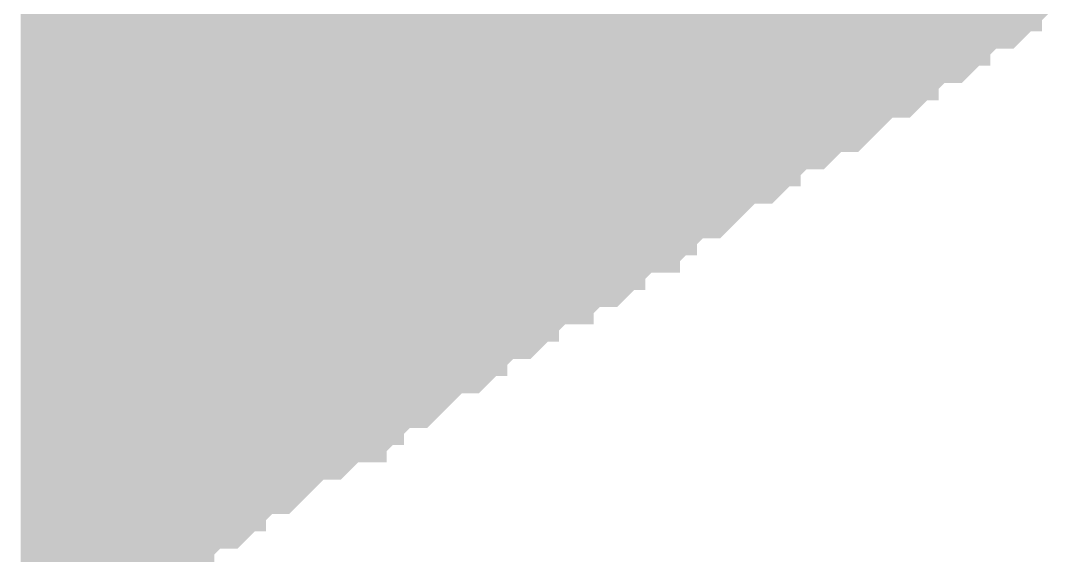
# Model space of a CAD drawing. Extents: x -0.1 to 65.1, y -1.2 to 30.1.
# Drawn here: x 30.806 to 31.494, y 5.414 to 5.768 of the extents above; entities that cross this region are included whole.
import ezdxf

# ---------------------------------------------------------------- set-up
doc = ezdxf.new("R2010")
doc.units = 0
doc.header["$MEASUREMENT"] = 0
doc.layers.get('0').update_dxf_attribs({"linetype": 'CONTINUOUS'})
doc.layers.add('2D_LINE_126', color=7, linetype='CONTINUOUS')

# ---------------------------------------------------------------- blocks, each defined once
blk = doc.blocks.new('SMOOTH_0$0254')
at = {"const_width": 0.0127}
blk.add_lwpolyline([(-0.00635, 0, 1), (0.00635, 0, 1)], format="xyb", close=True, dxfattribs=at)
blk = doc.blocks.new('DRAWING_63')
at = {"layer": '2D_LINE_126', "const_width": 0.0254}
for points in [[(0.46863, -2.10312), (0.46863, -2.09169), (0.46863, -2.08026), (0.46863, -2.06883), (0.46863, -2.0574), (0.46863, -2.04597), (0.46863, -2.03454), (0.46863, -2.02311), (0.46863, -2.01168), (0.46863, -2.00025), (0.46863, -1.98882), (0.46863, -1.97739), (0.46863, -1.96596), (0.46863, -1.95453), (0.46863, -1.9431), (0.46863, -1.93167), (0.46863, -1.92024), (0.46863, -1.90881), (0.46863, -1.89738), (0.46863, -1.88595), (0.46863, -1.87452), (0.46863, -1.86309), (0.46863, -1.85166), (0.46863, -1.84023), (0.46863, -1.8288), (0.46863, -1.81737), (0.46863, -1.80594), (0.46863, -1.79451), (0.46863, -1.78308), (0.46863, -1.77165), (0.46863, -1.76022), (0.46863, -1.74879), (0.46863, -1.73736), (0.46863, -1.72593), (0.46863, -1.7145)], [(0.49149, -2.10312), (0.49149, -2.09169), (0.49149, -2.08026), (0.49149, -2.06883), (0.49149, -2.0574), (0.49149, -2.04597), (0.49149, -2.03454), (0.49149, -2.02311), (0.49149, -2.01168), (0.49149, -2.00025), (0.49149, -1.98882), (0.49149, -1.97739), (0.49149, -1.96596), (0.49149, -1.95453), (0.49149, -1.9431), (0.49149, -1.93167), (0.49149, -1.92024), (0.49149, -1.90881), (0.49149, -1.89738), (0.49149, -1.88595), (0.49149, -1.87452), (0.49149, -1.86309), (0.49149, -1.85166), (0.49149, -1.84023), (0.49149, -1.8288), (0.49149, -1.81737), (0.49149, -1.80594), (0.49149, -1.79451), (0.49149, -1.78308), (0.49149, -1.77165), (0.49149, -1.76022), (0.49149, -1.74879), (0.49149, -1.73736), (0.49149, -1.72593), (0.49149, -1.7145)], [(0.48006, -1.7145), (0.48006, -1.72593), (0.48006, -1.73736), (0.48006, -1.74879), (0.48006, -1.76022), (0.48006, -1.77165), (0.48006, -1.78308), (0.48006, -1.79451), (0.48006, -1.80594), (0.48006, -1.81737), (0.48006, -1.8288), (0.48006, -1.84023), (0.48006, -1.85166), (0.48006, -1.86309), (0.48006, -1.87452), (0.48006, -1.88595), (0.48006, -1.89738), (0.48006, -1.90881), (0.48006, -1.92024), (0.48006, -1.93167), (0.48006, -1.9431), (0.48006, -1.95453), (0.48006, -1.96596), (0.48006, -1.97739), (0.48006, -1.98882), (0.48006, -2.00025), (0.48006, -2.01168), (0.48006, -2.02311), (0.48006, -2.03454), (0.48006, -2.04597), (0.48006, -2.0574), (0.48006, -2.06883), (0.48006, -2.08026), (0.48006, -2.09169), (0.48006, -2.10312)], [(0.52578, -2.10312), (0.52578, -2.09169), (0.52578, -2.08026), (0.52578, -2.06883), (0.52578, -2.0574), (0.52578, -2.04597), (0.52578, -2.03454), (0.52578, -2.02311), (0.52578, -2.01168), (0.52578, -2.00025), (0.52578, -1.98882), (0.52578, -1.97739), (0.52578, -1.96596), (0.52578, -1.95453), (0.52578, -1.9431), (0.52578, -1.93167), (0.52578, -1.92024), (0.52578, -1.90881), (0.52578, -1.89738), (0.52578, -1.88595), (0.52578, -1.87452), (0.52578, -1.86309), (0.52578, -1.85166), (0.52578, -1.84023), (0.52578, -1.8288), (0.52578, -1.81737), (0.52578, -1.80594), (0.52578, -1.79451), (0.52578, -1.78308), (0.52578, -1.77165), (0.52578, -1.76022), (0.52578, -1.74879), (0.52578, -1.73736), (0.52578, -1.72593), (0.52578, -1.7145)], [(0.50292, -2.10312), (0.50292, -2.09169), (0.50292, -2.08026), (0.50292, -2.06883), (0.50292, -2.0574), (0.50292, -2.04597), (0.50292, -2.03454), (0.50292, -2.02311), (0.50292, -2.01168), (0.50292, -2.00025), (0.50292, -1.98882), (0.50292, -1.97739), (0.50292, -1.96596), (0.50292, -1.95453), (0.50292, -1.9431), (0.50292, -1.93167), (0.50292, -1.92024), (0.50292, -1.90881), (0.50292, -1.89738), (0.50292, -1.88595), (0.50292, -1.87452), (0.50292, -1.86309), (0.50292, -1.85166), (0.50292, -1.84023), (0.50292, -1.8288), (0.50292, -1.81737), (0.50292, -1.80594), (0.50292, -1.79451), (0.50292, -1.78308), (0.50292, -1.77165), (0.50292, -1.76022), (0.50292, -1.74879), (0.50292, -1.73736), (0.50292, -1.72593), (0.50292, -1.7145)], [(0.54864, -2.10312), (0.54864, -2.09169), (0.54864, -2.08026), (0.54864, -2.06883), (0.54864, -2.0574), (0.54864, -2.04597), (0.54864, -2.03454), (0.54864, -2.02311), (0.54864, -2.01168), (0.54864, -2.00025), (0.54864, -1.98882), (0.54864, -1.97739), (0.54864, -1.96596), (0.54864, -1.95453), (0.54864, -1.9431), (0.54864, -1.93167), (0.54864, -1.92024), (0.54864, -1.90881), (0.54864, -1.89738), (0.54864, -1.88595), (0.54864, -1.87452), (0.54864, -1.86309), (0.54864, -1.85166), (0.54864, -1.84023), (0.54864, -1.8288), (0.54864, -1.81737), (0.54864, -1.80594), (0.54864, -1.79451), (0.54864, -1.78308), (0.54864, -1.77165), (0.54864, -1.76022), (0.54864, -1.74879), (0.54864, -1.73736), (0.54864, -1.72593), (0.54864, -1.7145)], [(0.51435, -2.10312), (0.51435, -2.09169), (0.52578, -2.09169), (0.53721, -2.09169), (0.53721, -2.10312)], [(0.54864, -2.10312), (0.56007, -2.09169), (0.5715, -2.08026), (0.58293, -2.06883), (0.58293, -2.0574), (0.58293, -2.04597), (0.58293, -2.03454), (0.58293, -2.02311), (0.58293, -2.01168), (0.58293, -2.00025), (0.58293, -1.98882), (0.58293, -1.97739), (0.58293, -1.96596), (0.58293, -1.95453), (0.58293, -1.9431), (0.58293, -1.93167), (0.58293, -1.92024), (0.58293, -1.90881), (0.58293, -1.89738), (0.58293, -1.88595), (0.58293, -1.87452), (0.58293, -1.86309), (0.58293, -1.85166), (0.58293, -1.84023), (0.58293, -1.8288), (0.58293, -1.81737), (0.58293, -1.80594), (0.58293, -1.79451), (0.58293, -1.78308), (0.58293, -1.77165), (0.58293, -1.76022), (0.58293, -1.74879), (0.58293, -1.73736), (0.58293, -1.72593), (0.58293, -1.7145)], [(0.46863, -1.98882), (0.48006, -1.98882), (0.49149, -1.98882), (0.50292, -1.98882), (0.51435, -1.98882), (0.51435, -1.97739), (0.52578, -1.97739), (0.53721, -1.97739), (0.53721, -1.98882), (0.54864, -1.98882), (0.56007, -1.98882), (0.56007, -2.00025), (0.5715, -2.00025), (0.5715, -2.01168), (0.58293, -2.01168), (0.59436, -2.01168), (0.59436, -2.02311), (0.60579, -2.02311), (0.60579, -2.03454), (0.61722, -2.03454), (0.61722, -2.04597), (0.62865, -2.04597), (0.64008, -2.03454), (0.64008, -2.02311), (0.64008, -2.01168), (0.64008, -2.00025), (0.64008, -1.98882), (0.64008, -1.97739), (0.64008, -1.96596), (0.64008, -1.95453), (0.64008, -1.9431), (0.64008, -1.93167), (0.64008, -1.92024), (0.64008, -1.90881), (0.64008, -1.89738), (0.64008, -1.88595), (0.64008, -1.87452), (0.64008, -1.86309), (0.64008, -1.85166), (0.64008, -1.84023), (0.64008, -1.8288), (0.64008, -1.81737), (0.64008, -1.80594), (0.64008, -1.79451), (0.64008, -1.78308), (0.64008, -1.77165), (0.64008, -1.76022), (0.64008, -1.74879), (0.64008, -1.73736), (0.64008, -1.72593), (0.64008, -1.7145)], [(0.46863, -1.90881), (0.48006, -1.90881), (0.49149, -1.90881), (0.50292, -1.90881), (0.51435, -1.90881), (0.51435, -1.89738), (0.52578, -1.89738), (0.53721, -1.89738), (0.53721, -1.90881), (0.54864, -1.90881), (0.56007, -1.90881), (0.56007, -1.92024), (0.5715, -1.92024), (0.5715, -1.93167), (0.58293, -1.93167), (0.59436, -1.93167), (0.59436, -1.9431), (0.60579, -1.9431), (0.60579, -1.95453), (0.61722, -1.95453), (0.61722, -1.96596), (0.62865, -1.96596), (0.62865, -1.97739), (0.64008, -1.97739), (0.65151, -1.97739), (0.65151, -1.98882), (0.66294, -1.98882), (0.66294, -2.00025), (0.67437, -2.00025), (0.67437, -2.01168), (0.6858, -2.01168), (0.6858, -2.00025), (0.6858, -1.98882), (0.6858, -1.97739), (0.6858, -1.96596), (0.6858, -1.95453), (0.6858, -1.9431), (0.6858, -1.93167), (0.6858, -1.92024), (0.6858, -1.90881), (0.6858, -1.89738), (0.6858, -1.88595), (0.6858, -1.87452), (0.6858, -1.86309), (0.6858, -1.85166), (0.6858, -1.84023), (0.6858, -1.8288), (0.6858, -1.81737), (0.6858, -1.80594), (0.6858, -1.79451), (0.6858, -1.78308), (0.6858, -1.77165), (0.6858, -1.76022), (0.6858, -1.74879), (0.6858, -1.73736), (0.6858, -1.72593), (0.6858, -1.7145)], [(0.46863, -1.86309), (0.48006, -1.86309), (0.49149, -1.86309), (0.50292, -1.86309), (0.51435, -1.86309), (0.51435, -1.85166), (0.52578, -1.85166), (0.53721, -1.85166), (0.53721, -1.86309), (0.54864, -1.86309), (0.56007, -1.86309), (0.56007, -1.87452), (0.5715, -1.87452), (0.5715, -1.88595), (0.58293, -1.88595), (0.59436, -1.88595), (0.59436, -1.89738), (0.60579, -1.89738), (0.60579, -1.90881), (0.61722, -1.90881), (0.61722, -1.92024), (0.62865, -1.92024), (0.62865, -1.93167), (0.64008, -1.93167), (0.65151, -1.93167), (0.65151, -1.9431), (0.66294, -1.9431), (0.66294, -1.95453), (0.67437, -1.95453), (0.67437, -1.96596), (0.6858, -1.96596), (0.69723, -1.96596), (0.69723, -1.97739), (0.70866, -1.97739), (0.70866, -1.98882), (0.72009, -1.98882), (0.73152, -1.97739), (0.73152, -1.96596), (0.73152, -1.95453), (0.73152, -1.9431), (0.73152, -1.93167), (0.73152, -1.92024), (0.73152, -1.90881), (0.73152, -1.89738), (0.73152, -1.88595), (0.73152, -1.87452), (0.73152, -1.86309), (0.73152, -1.85166), (0.73152, -1.84023), (0.73152, -1.8288), (0.73152, -1.81737), (0.73152, -1.80594), (0.73152, -1.79451), (0.73152, -1.78308), (0.73152, -1.77165), (0.73152, -1.76022), (0.73152, -1.74879), (0.73152, -1.73736), (0.73152, -1.72593), (0.73152, -1.7145)], [(1.09728, -1.7145), (1.09728, -1.72593), (1.10871, -1.72593), (1.12014, -1.72593), (1.12014, -1.7145)], [(0.46863, -1.81737), (0.48006, -1.81737), (0.49149, -1.81737), (0.50292, -1.81737), (0.51435, -1.81737), (0.51435, -1.80594), (0.52578, -1.80594), (0.53721, -1.80594), (0.53721, -1.81737), (0.54864, -1.81737), (0.56007, -1.81737), (0.56007, -1.8288), (0.5715, -1.8288), (0.5715, -1.84023), (0.58293, -1.84023), (0.59436, -1.84023), (0.59436, -1.85166), (0.60579, -1.85166), (0.60579, -1.86309), (0.61722, -1.86309), (0.61722, -1.87452), (0.62865, -1.87452), (0.62865, -1.88595), (0.64008, -1.88595), (0.65151, -1.88595), (0.65151, -1.89738), (0.66294, -1.89738), (0.66294, -1.90881), (0.67437, -1.90881), (0.67437, -1.92024), (0.6858, -1.92024), (0.69723, -1.92024), (0.69723, -1.93167), (0.70866, -1.93167), (0.70866, -1.9431), (0.72009, -1.9431), (0.72009, -1.95453), (0.73152, -1.95453), (0.74295, -1.95453), (0.74295, -1.96596), (0.75438, -1.96596), (0.76581, -1.95453), (0.77724, -1.9431), (0.77724, -1.93167), (0.77724, -1.92024), (0.77724, -1.90881), (0.77724, -1.89738), (0.77724, -1.88595), (0.77724, -1.87452), (0.77724, -1.86309), (0.77724, -1.85166), (0.77724, -1.84023), (0.77724, -1.8288), (0.77724, -1.81737), (0.77724, -1.80594), (0.77724, -1.79451), (0.77724, -1.78308), (0.77724, -1.77165), (0.77724, -1.76022), (0.77724, -1.74879), (0.77724, -1.73736), (0.77724, -1.72593), (0.77724, -1.7145)], [(1.08585, -1.7145), (1.08585, -1.72593), (1.09728, -1.72593), (1.09728, -1.73736), (1.10871, -1.73736), (1.12014, -1.72593), (1.13157, -1.7145)], [(1.00584, -1.7145), (1.00584, -1.72593), (1.01727, -1.72593), (1.0287, -1.72593), (1.0287, -1.73736), (1.04013, -1.73736), (1.04013, -1.74879), (1.05156, -1.74879), (1.05156, -1.76022), (1.06299, -1.76022), (1.07442, -1.76022), (1.08585, -1.74879), (1.09728, -1.73736), (1.08585, -1.73736), (1.08585, -1.72593), (1.07442, -1.72593), (1.07442, -1.7145)], [(0.56007, -1.7145), (0.56007, -1.72593), (0.5715, -1.72593), (0.5715, -1.73736), (0.58293, -1.73736), (0.59436, -1.73736), (0.59436, -1.74879), (0.60579, -1.74879), (0.60579, -1.76022), (0.61722, -1.76022), (0.61722, -1.77165), (0.62865, -1.77165), (0.62865, -1.78308), (0.64008, -1.78308), (0.65151, -1.78308), (0.65151, -1.79451), (0.66294, -1.79451), (0.66294, -1.80594), (0.67437, -1.80594), (0.67437, -1.81737), (0.6858, -1.81737), (0.69723, -1.81737), (0.69723, -1.8288), (0.70866, -1.8288), (0.70866, -1.84023), (0.72009, -1.84023), (0.72009, -1.85166), (0.73152, -1.85166), (0.74295, -1.85166), (0.74295, -1.86309), (0.75438, -1.86309), (0.75438, -1.87452), (0.76581, -1.87452), (0.76581, -1.88595), (0.77724, -1.88595), (0.78867, -1.88595), (0.78867, -1.89738), (0.8001, -1.89738), (0.8001, -1.90881), (0.81153, -1.90881), (0.81153, -1.92024), (0.82296, -1.92024), (0.82296, -1.90881), (0.82296, -1.89738), (0.82296, -1.88595), (0.82296, -1.87452), (0.82296, -1.86309), (0.82296, -1.85166), (0.82296, -1.84023), (0.82296, -1.8288), (0.82296, -1.81737), (0.82296, -1.80594), (0.82296, -1.79451), (0.82296, -1.78308), (0.82296, -1.77165), (0.82296, -1.76022), (0.82296, -1.74879), (0.82296, -1.73736), (0.82296, -1.72593), (0.82296, -1.7145)], [(1.04013, -1.7145), (1.04013, -1.72593), (1.05156, -1.72593), (1.05156, -1.73736), (1.06299, -1.73736), (1.07442, -1.73736), (1.07442, -1.74879), (1.08585, -1.74879), (1.08585, -1.73736), (1.07442, -1.73736), (1.07442, -1.72593), (1.06299, -1.72593), (1.05156, -1.72593), (1.05156, -1.7145)], [(1.07442, -1.76022), (1.07442, -1.74879), (1.06299, -1.74879), (1.05156, -1.74879), (1.05156, -1.73736), (1.04013, -1.73736), (1.04013, -1.72593), (1.0287, -1.72593), (1.0287, -1.7145)], [(0.66294, -1.7145), (0.66294, -1.72593), (0.67437, -1.72593), (0.67437, -1.73736), (0.6858, -1.73736), (0.69723, -1.73736), (0.69723, -1.74879), (0.70866, -1.74879), (0.70866, -1.76022), (0.72009, -1.76022), (0.72009, -1.77165), (0.73152, -1.77165), (0.74295, -1.77165), (0.74295, -1.78308), (0.75438, -1.78308), (0.75438, -1.79451), (0.76581, -1.79451), (0.76581, -1.80594), (0.77724, -1.80594), (0.78867, -1.80594), (0.78867, -1.81737), (0.8001, -1.81737), (0.8001, -1.8288), (0.81153, -1.8288), (0.81153, -1.84023), (0.82296, -1.84023), (0.83439, -1.84023), (0.83439, -1.85166), (0.84582, -1.85166), (0.84582, -1.86309), (0.85725, -1.86309), (0.85725, -1.87452), (0.86868, -1.87452), (0.86868, -1.88595), (0.88011, -1.88595), (0.88011, -1.87452), (0.88011, -1.86309), (0.88011, -1.85166), (0.88011, -1.84023), (0.88011, -1.8288), (0.88011, -1.81737), (0.88011, -1.80594), (0.88011, -1.79451), (0.88011, -1.78308), (0.88011, -1.77165), (0.88011, -1.76022), (0.88011, -1.74879), (0.88011, -1.73736), (0.88011, -1.72593), (0.88011, -1.7145)], [(0.98298, -1.7145), (0.98298, -1.72593), (0.99441, -1.72593), (0.99441, -1.73736), (1.00584, -1.73736), (1.00584, -1.74879), (1.01727, -1.74879), (1.0287, -1.74879), (1.0287, -1.76022), (1.04013, -1.76022), (1.04013, -1.77165), (1.05156, -1.77165), (1.05156, -1.76022), (1.04013, -1.76022), (1.04013, -1.74879), (1.0287, -1.74879), (1.0287, -1.73736), (1.01727, -1.73736), (1.00584, -1.73736), (1.00584, -1.72593), (0.99441, -1.72593), (0.99441, -1.7145)], [(1.04013, -1.78308), (1.04013, -1.77165), (1.0287, -1.77165), (1.0287, -1.76022), (1.01727, -1.76022), (1.00584, -1.76022), (1.00584, -1.74879), (0.99441, -1.74879), (0.99441, -1.73736), (0.98298, -1.73736), (0.98298, -1.72593), (0.97155, -1.72593), (0.96012, -1.72593), (0.96012, -1.7145)], [(0.72009, -1.7145), (0.72009, -1.72593), (0.73152, -1.72593), (0.74295, -1.72593), (0.74295, -1.73736), (0.75438, -1.73736), (0.75438, -1.74879), (0.76581, -1.74879), (0.76581, -1.76022), (0.77724, -1.76022), (0.78867, -1.76022), (0.78867, -1.77165), (0.8001, -1.77165), (0.8001, -1.78308), (0.81153, -1.78308), (0.81153, -1.79451), (0.82296, -1.79451), (0.83439, -1.79451), (0.83439, -1.80594), (0.84582, -1.80594), (0.84582, -1.81737), (0.85725, -1.81737), (0.85725, -1.8288), (0.86868, -1.8288), (0.86868, -1.84023), (0.88011, -1.84023), (0.89154, -1.84023), (0.89154, -1.85166), (0.90297, -1.85166), (0.90297, -1.86309), (0.9144, -1.86309), (0.92583, -1.85166), (0.92583, -1.84023), (0.92583, -1.8288), (0.92583, -1.81737), (0.92583, -1.80594), (0.92583, -1.79451), (0.92583, -1.78308), (0.92583, -1.77165), (0.92583, -1.76022), (0.92583, -1.74879), (0.92583, -1.73736), (0.92583, -1.72593), (0.92583, -1.7145)], [(0.94869, -1.7145), (0.94869, -1.72593), (0.96012, -1.72593), (0.96012, -1.73736), (0.97155, -1.73736), (0.98298, -1.73736), (0.98298, -1.74879), (0.99441, -1.74879), (0.99441, -1.76022), (1.00584, -1.76022), (1.00584, -1.77165), (1.01727, -1.77165), (1.0287, -1.77165), (1.0287, -1.78308), (1.04013, -1.78308), (1.05156, -1.77165), (1.06299, -1.76022), (1.06299, -1.74879), (1.06299, -1.73736), (1.06299, -1.72593), (1.06299, -1.7145)], [(0.9144, -1.7145), (0.9144, -1.72593), (0.92583, -1.72593), (0.93726, -1.72593), (0.93726, -1.73736), (0.94869, -1.73736), (0.94869, -1.74879), (0.96012, -1.74879), (0.96012, -1.76022), (0.97155, -1.76022), (0.98298, -1.76022), (0.98298, -1.77165), (0.99441, -1.77165), (0.99441, -1.78308), (1.00584, -1.78308), (1.00584, -1.79451), (1.01727, -1.79451), (1.0287, -1.78308), (1.01727, -1.78308), (1.00584, -1.78308), (1.00584, -1.77165), (0.99441, -1.77165), (0.99441, -1.76022), (0.98298, -1.76022), (0.98298, -1.74879), (0.97155, -1.74879), (0.96012, -1.74879), (0.96012, -1.73736), (0.94869, -1.73736), (0.94869, -1.72593), (0.93726, -1.72593), (0.93726, -1.7145)], [(0.78867, -1.7145), (0.78867, -1.72593), (0.8001, -1.72593), (0.8001, -1.73736), (0.81153, -1.73736), (0.81153, -1.74879), (0.82296, -1.74879), (0.83439, -1.74879), (0.83439, -1.76022), (0.84582, -1.76022), (0.84582, -1.77165), (0.85725, -1.77165), (0.85725, -1.78308), (0.86868, -1.78308), (0.86868, -1.79451), (0.88011, -1.79451), (0.89154, -1.79451), (0.89154, -1.80594), (0.90297, -1.80594), (0.90297, -1.81737), (0.9144, -1.81737), (0.9144, -1.8288), (0.92583, -1.8288), (0.93726, -1.8288), (0.93726, -1.84023), (0.94869, -1.84023), (0.96012, -1.8288), (0.97155, -1.81737), (0.97155, -1.80594), (0.97155, -1.79451), (0.97155, -1.78308), (0.97155, -1.77165), (0.97155, -1.76022), (0.97155, -1.74879), (0.97155, -1.73736), (0.97155, -1.72593), (0.97155, -1.7145)], [(1.00584, -1.80594), (1.00584, -1.79451), (0.99441, -1.79451), (0.99441, -1.78308), (0.98298, -1.78308), (0.98298, -1.77165), (0.97155, -1.77165), (0.96012, -1.77165), (0.96012, -1.76022), (0.94869, -1.76022), (0.94869, -1.74879), (0.93726, -1.74879), (0.93726, -1.73736), (0.92583, -1.73736), (0.9144, -1.73736), (0.9144, -1.72593), (0.90297, -1.72593), (0.90297, -1.7145)], [(0.89154, -1.7145), (0.89154, -1.72593), (0.90297, -1.72593), (0.90297, -1.73736), (0.9144, -1.73736), (0.9144, -1.74879), (0.92583, -1.74879), (0.93726, -1.74879), (0.93726, -1.76022), (0.94869, -1.76022), (0.94869, -1.77165), (0.96012, -1.77165), (0.96012, -1.78308), (0.97155, -1.78308), (0.98298, -1.78308), (0.98298, -1.79451), (0.99441, -1.79451), (0.99441, -1.80594), (1.00584, -1.80594), (1.01727, -1.79451), (1.01727, -1.78308), (1.01727, -1.77165), (1.01727, -1.76022), (1.01727, -1.74879), (1.01727, -1.73736), (1.01727, -1.72593), (1.01727, -1.7145)], [(0.84582, -1.7145), (0.84582, -1.72593), (0.85725, -1.72593), (0.85725, -1.73736), (0.86868, -1.73736), (0.86868, -1.74879), (0.88011, -1.74879), (0.89154, -1.74879), (0.89154, -1.76022), (0.90297, -1.76022), (0.90297, -1.77165), (0.9144, -1.77165), (0.9144, -1.78308), (0.92583, -1.78308), (0.93726, -1.78308), (0.93726, -1.79451), (0.94869, -1.79451), (0.94869, -1.80594), (0.96012, -1.80594), (0.96012, -1.81737), (0.97155, -1.81737), (0.98298, -1.81737), (0.99441, -1.80594), (0.98298, -1.80594), (0.98298, -1.79451), (0.97155, -1.79451), (0.96012, -1.79451), (0.96012, -1.78308), (0.94869, -1.78308), (0.94869, -1.77165), (0.93726, -1.77165), (0.93726, -1.76022), (0.92583, -1.76022), (0.9144, -1.76022), (0.9144, -1.74879), (0.90297, -1.74879), (0.90297, -1.73736), (0.89154, -1.73736), (0.89154, -1.72593), (0.88011, -1.72593), (0.86868, -1.72593), (0.86868, -1.7145)], [(0.98298, -1.81737), (0.98298, -1.80594), (0.97155, -1.80594), (0.96012, -1.80594), (0.96012, -1.79451), (0.94869, -1.79451), (0.94869, -1.78308), (0.93726, -1.78308), (0.93726, -1.77165), (0.92583, -1.77165), (0.9144, -1.77165), (0.9144, -1.76022), (0.90297, -1.76022), (0.90297, -1.74879), (0.89154, -1.74879), (0.89154, -1.73736), (0.88011, -1.73736), (0.86868, -1.73736), (0.86868, -1.72593), (0.85725, -1.72593), (0.85725, -1.7145)], [(0.81153, -1.7145), (0.81153, -1.72593), (0.82296, -1.72593), (0.83439, -1.72593), (0.83439, -1.73736), (0.84582, -1.73736), (0.84582, -1.74879), (0.85725, -1.74879), (0.85725, -1.76022), (0.86868, -1.76022), (0.86868, -1.77165), (0.88011, -1.77165), (0.89154, -1.77165), (0.89154, -1.78308), (0.90297, -1.78308), (0.90297, -1.79451), (0.9144, -1.79451), (0.9144, -1.80594), (0.92583, -1.80594), (0.93726, -1.80594), (0.93726, -1.81737), (0.94869, -1.81737), (0.94869, -1.8288), (0.96012, -1.8288), (0.96012, -1.81737), (0.94869, -1.81737), (0.94869, -1.80594), (0.93726, -1.80594), (0.93726, -1.79451), (0.92583, -1.79451), (0.9144, -1.79451), (0.9144, -1.78308), (0.90297, -1.78308), (0.90297, -1.77165), (0.89154, -1.77165), (0.89154, -1.76022), (0.88011, -1.76022), (0.86868, -1.76022), (0.86868, -1.74879), (0.85725, -1.74879), (0.85725, -1.73736), (0.84582, -1.73736), (0.84582, -1.72593), (0.83439, -1.72593), (0.83439, -1.7145)], [(0.94869, -1.84023), (0.94869, -1.8288), (0.93726, -1.8288), (0.93726, -1.81737), (0.92583, -1.81737), (0.9144, -1.81737), (0.9144, -1.80594), (0.90297, -1.80594), (0.90297, -1.79451), (0.89154, -1.79451), (0.89154, -1.78308), (0.88011, -1.78308), (0.86868, -1.78308), (0.86868, -1.77165), (0.85725, -1.77165), (0.85725, -1.76022), (0.84582, -1.76022), (0.84582, -1.74879), (0.83439, -1.74879), (0.83439, -1.73736), (0.82296, -1.73736), (0.81153, -1.73736), (0.81153, -1.72593), (0.8001, -1.72593), (0.8001, -1.7145)], [(1.10871, -1.73736), (1.10871, -1.72593), (1.10871, -1.7145), (1.10871, -1.70307), (1.10871, -1.69164), (1.10871, -1.68021), (1.10871, -1.66878), (1.10871, -1.65735), (1.10871, -1.64592), (1.10871, -1.63449), (1.10871, -1.62306), (1.10871, -1.61163), (1.10871, -1.6002), (1.10871, -1.58877), (1.10871, -1.57734), (1.10871, -1.56591), (1.10871, -1.55448), (1.10871, -1.54305), (1.10871, -1.53162)], [(0.75438, -1.7145), (0.75438, -1.72593), (0.76581, -1.72593), (0.76581, -1.73736), (0.77724, -1.73736), (0.78867, -1.73736), (0.78867, -1.74879), (0.8001, -1.74879), (0.8001, -1.76022), (0.81153, -1.76022), (0.81153, -1.77165), (0.82296, -1.77165), (0.83439, -1.77165), (0.83439, -1.78308), (0.84582, -1.78308), (0.84582, -1.79451), (0.85725, -1.79451), (0.85725, -1.80594), (0.86868, -1.80594), (0.86868, -1.81737), (0.88011, -1.81737), (0.89154, -1.81737), (0.89154, -1.8288), (0.90297, -1.8288), (0.90297, -1.84023), (0.9144, -1.84023), (0.9144, -1.85166), (0.92583, -1.85166), (0.93726, -1.84023), (0.92583, -1.84023), (0.9144, -1.84023), (0.9144, -1.8288), (0.90297, -1.8288), (0.90297, -1.81737), (0.89154, -1.81737), (0.89154, -1.80594), (0.88011, -1.80594), (0.86868, -1.80594), (0.86868, -1.79451), (0.85725, -1.79451), (0.85725, -1.78308), (0.84582, -1.78308), (0.84582, -1.77165), (0.83439, -1.77165), (0.83439, -1.76022), (0.82296, -1.76022), (0.81153, -1.76022), (0.81153, -1.74879), (0.8001, -1.74879), (0.8001, -1.73736), (0.78867, -1.73736), (0.78867, -1.72593), (0.77724, -1.72593), (0.76581, -1.72593), (0.76581, -1.7145)], [(0.9144, -1.86309), (0.9144, -1.85166), (0.90297, -1.85166), (0.90297, -1.84023), (0.89154, -1.84023), (0.89154, -1.8288), (0.88011, -1.8288), (0.86868, -1.8288), (0.86868, -1.81737), (0.85725, -1.81737), (0.85725, -1.80594), (0.84582, -1.80594), (0.84582, -1.79451), (0.83439, -1.79451), (0.83439, -1.78308), (0.82296, -1.78308), (0.81153, -1.78308), (0.81153, -1.77165), (0.8001, -1.77165), (0.8001, -1.76022), (0.78867, -1.76022), (0.78867, -1.74879), (0.77724, -1.74879), (0.76581, -1.74879), (0.76581, -1.73736), (0.75438, -1.73736), (0.75438, -1.72593), (0.74295, -1.72593), (0.74295, -1.7145)], [(0.88011, -1.88595), (0.89154, -1.87452), (0.90297, -1.86309), (0.89154, -1.86309), (0.89154, -1.85166), (0.88011, -1.85166), (0.86868, -1.85166), (0.86868, -1.84023), (0.85725, -1.84023), (0.85725, -1.8288), (0.84582, -1.8288), (0.84582, -1.81737), (0.83439, -1.81737), (0.83439, -1.80594), (0.82296, -1.80594), (0.81153, -1.80594), (0.81153, -1.79451), (0.8001, -1.79451), (0.8001, -1.78308), (0.78867, -1.78308), (0.78867, -1.77165), (0.77724, -1.77165), (0.76581, -1.77165), (0.76581, -1.76022), (0.75438, -1.76022), (0.75438, -1.74879), (0.74295, -1.74879), (0.74295, -1.73736), (0.73152, -1.73736), (0.72009, -1.73736), (0.72009, -1.72593), (0.70866, -1.72593), (0.70866, -1.7145)], [(0.67437, -1.7145), (0.67437, -1.72593), (0.6858, -1.72593), (0.69723, -1.72593), (0.69723, -1.73736), (0.70866, -1.73736), (0.70866, -1.74879), (0.72009, -1.74879), (0.72009, -1.76022), (0.73152, -1.76022), (0.74295, -1.76022), (0.74295, -1.77165), (0.75438, -1.77165), (0.75438, -1.78308), (0.76581, -1.78308), (0.76581, -1.79451), (0.77724, -1.79451), (0.78867, -1.79451), (0.78867, -1.80594), (0.8001, -1.80594), (0.8001, -1.81737), (0.81153, -1.81737), (0.81153, -1.8288), (0.82296, -1.8288), (0.83439, -1.8288), (0.83439, -1.84023), (0.84582, -1.84023), (0.84582, -1.85166), (0.85725, -1.85166), (0.85725, -1.86309), (0.86868, -1.86309), (0.86868, -1.87452), (0.88011, -1.87452), (0.89154, -1.87452), (0.89154, -1.86309), (0.88011, -1.86309), (0.86868, -1.86309), (0.86868, -1.85166), (0.85725, -1.85166), (0.85725, -1.84023), (0.84582, -1.84023), (0.84582, -1.8288), (0.83439, -1.8288), (0.83439, -1.81737), (0.82296, -1.81737), (0.81153, -1.81737), (0.81153, -1.80594), (0.8001, -1.80594), (0.8001, -1.79451), (0.78867, -1.79451), (0.78867, -1.78308), (0.77724, -1.78308), (0.76581, -1.78308), (0.76581, -1.77165), (0.75438, -1.77165), (0.75438, -1.76022), (0.74295, -1.76022), (0.74295, -1.74879), (0.73152, -1.74879), (0.72009, -1.74879), (0.72009, -1.73736), (0.70866, -1.73736), (0.70866, -1.72593), (0.69723, -1.72593), (0.69723, -1.7145)], [(0.59436, -1.7145), (0.59436, -1.72593), (0.60579, -1.72593), (0.60579, -1.73736), (0.61722, -1.73736), (0.61722, -1.74879), (0.62865, -1.74879), (0.62865, -1.76022), (0.64008, -1.76022), (0.65151, -1.76022), (0.65151, -1.77165), (0.66294, -1.77165), (0.66294, -1.78308), (0.67437, -1.78308), (0.67437, -1.79451), (0.6858, -1.79451), (0.69723, -1.79451), (0.69723, -1.80594), (0.70866, -1.80594), (0.70866, -1.81737), (0.72009, -1.81737), (0.72009, -1.8288), (0.73152, -1.8288), (0.74295, -1.8288), (0.74295, -1.84023), (0.75438, -1.84023), (0.75438, -1.85166), (0.76581, -1.85166), (0.76581, -1.86309), (0.77724, -1.86309), (0.78867, -1.86309), (0.78867, -1.87452), (0.8001, -1.87452), (0.8001, -1.88595), (0.81153, -1.88595), (0.81153, -1.89738), (0.82296, -1.89738), (0.83439, -1.89738), (0.83439, -1.90881), (0.84582, -1.90881), (0.85725, -1.89738), (0.86868, -1.88595), (0.85725, -1.88595), (0.85725, -1.87452), (0.84582, -1.87452), (0.84582, -1.86309), (0.83439, -1.86309), (0.83439, -1.85166), (0.82296, -1.85166), (0.81153, -1.85166), (0.81153, -1.84023), (0.8001, -1.84023), (0.8001, -1.8288), (0.78867, -1.8288), (0.78867, -1.81737), (0.77724, -1.81737), (0.76581, -1.81737), (0.76581, -1.80594), (0.75438, -1.80594), (0.75438, -1.79451), (0.74295, -1.79451), (0.74295, -1.78308), (0.73152, -1.78308), (0.72009, -1.78308), (0.72009, -1.77165), (0.70866, -1.77165), (0.70866, -1.76022), (0.69723, -1.76022), (0.69723, -1.74879), (0.6858, -1.74879), (0.67437, -1.74879), (0.67437, -1.73736), (0.66294, -1.73736), (0.66294, -1.72593), (0.65151, -1.72593), (0.65151, -1.7145)], [(0.61722, -1.7145), (0.61722, -1.72593), (0.62865, -1.72593), (0.62865, -1.73736), (0.64008, -1.73736), (0.65151, -1.73736), (0.65151, -1.74879), (0.66294, -1.74879), (0.66294, -1.76022), (0.67437, -1.76022), (0.67437, -1.77165), (0.6858, -1.77165), (0.69723, -1.77165), (0.69723, -1.78308), (0.70866, -1.78308), (0.70866, -1.79451), (0.72009, -1.79451), (0.72009, -1.80594), (0.73152, -1.80594), (0.74295, -1.80594), (0.74295, -1.81737), (0.75438, -1.81737), (0.75438, -1.8288), (0.76581, -1.8288), (0.76581, -1.84023), (0.77724, -1.84023), (0.78867, -1.84023), (0.78867, -1.85166), (0.8001, -1.85166), (0.8001, -1.86309), (0.81153, -1.86309), (0.81153, -1.87452), (0.82296, -1.87452), (0.83439, -1.87452), (0.83439, -1.88595), (0.84582, -1.88595), (0.84582, -1.89738), (0.85725, -1.89738), (0.85725, -1.88595), (0.84582, -1.88595), (0.84582, -1.87452), (0.83439, -1.87452), (0.83439, -1.86309), (0.82296, -1.86309), (0.81153, -1.86309), (0.81153, -1.85166), (0.8001, -1.85166), (0.8001, -1.84023), (0.78867, -1.84023), (0.78867, -1.8288), (0.77724, -1.8288), (0.76581, -1.8288), (0.76581, -1.81737), (0.75438, -1.81737), (0.75438, -1.80594), (0.74295, -1.80594), (0.74295, -1.79451), (0.73152, -1.79451), (0.72009, -1.79451), (0.72009, -1.78308), (0.70866, -1.78308), (0.70866, -1.77165), (0.69723, -1.77165), (0.69723, -1.76022), (0.6858, -1.76022), (0.67437, -1.76022), (0.67437, -1.74879), (0.66294, -1.74879), (0.66294, -1.73736), (0.65151, -1.73736), (0.65151, -1.72593), (0.64008, -1.72593), (0.62865, -1.72593), (0.62865, -1.7145)], [(0.84582, -1.90881), (0.84582, -1.89738), (0.83439, -1.89738), (0.83439, -1.88595), (0.82296, -1.88595), (0.81153, -1.88595), (0.81153, -1.87452), (0.8001, -1.87452), (0.8001, -1.86309), (0.78867, -1.86309), (0.78867, -1.85166), (0.77724, -1.85166), (0.76581, -1.85166), (0.76581, -1.84023), (0.75438, -1.84023), (0.75438, -1.8288), (0.74295, -1.8288), (0.74295, -1.81737), (0.73152, -1.81737), (0.72009, -1.81737), (0.72009, -1.80594), (0.70866, -1.80594), (0.70866, -1.79451), (0.69723, -1.79451), (0.69723, -1.78308), (0.6858, -1.78308), (0.67437, -1.78308), (0.67437, -1.77165), (0.66294, -1.77165), (0.66294, -1.76022), (0.65151, -1.76022), (0.65151, -1.74879), (0.64008, -1.74879), (0.62865, -1.74879), (0.62865, -1.73736), (0.61722, -1.73736), (0.61722, -1.72593), (0.60579, -1.72593), (0.60579, -1.7145)], [(0.82296, -1.92024), (0.83439, -1.90881), (0.82296, -1.90881), (0.81153, -1.90881), (0.81153, -1.89738), (0.8001, -1.89738), (0.8001, -1.88595), (0.78867, -1.88595), (0.78867, -1.87452), (0.77724, -1.87452), (0.76581, -1.87452), (0.76581, -1.86309), (0.75438, -1.86309), (0.75438, -1.85166), (0.74295, -1.85166), (0.74295, -1.84023), (0.73152, -1.84023), (0.72009, -1.84023), (0.72009, -1.8288), (0.70866, -1.8288), (0.70866, -1.81737), (0.69723, -1.81737), (0.69723, -1.80594), (0.6858, -1.80594), (0.67437, -1.80594), (0.67437, -1.79451), (0.66294, -1.79451), (0.66294, -1.78308), (0.65151, -1.78308), (0.65151, -1.77165), (0.64008, -1.77165), (0.62865, -1.77165), (0.62865, -1.76022), (0.61722, -1.76022), (0.61722, -1.74879), (0.60579, -1.74879), (0.60579, -1.73736), (0.59436, -1.73736), (0.59436, -1.72593), (0.58293, -1.72593), (0.5715, -1.72593), (0.5715, -1.7145)], [(0.46863, -1.77165), (0.48006, -1.77165), (0.49149, -1.77165), (0.50292, -1.77165), (0.51435, -1.77165), (0.51435, -1.76022), (0.52578, -1.76022), (0.53721, -1.76022), (0.53721, -1.77165), (0.54864, -1.77165), (0.56007, -1.77165), (0.56007, -1.78308), (0.5715, -1.78308), (0.5715, -1.79451), (0.58293, -1.79451), (0.59436, -1.79451), (0.59436, -1.80594), (0.60579, -1.80594), (0.60579, -1.81737), (0.61722, -1.81737), (0.61722, -1.8288), (0.62865, -1.8288), (0.62865, -1.84023), (0.64008, -1.84023), (0.65151, -1.84023), (0.65151, -1.85166), (0.66294, -1.85166), (0.66294, -1.86309), (0.67437, -1.86309), (0.67437, -1.87452), (0.6858, -1.87452), (0.69723, -1.87452), (0.69723, -1.88595), (0.70866, -1.88595), (0.70866, -1.89738), (0.72009, -1.89738), (0.72009, -1.90881), (0.73152, -1.90881), (0.74295, -1.90881), (0.74295, -1.92024), (0.75438, -1.92024), (0.75438, -1.93167), (0.76581, -1.93167), (0.76581, -1.9431), (0.77724, -1.9431), (0.78867, -1.9431), (0.8001, -1.93167), (0.81153, -1.92024), (0.8001, -1.92024), (0.8001, -1.90881), (0.78867, -1.90881), (0.78867, -1.89738), (0.77724, -1.89738), (0.76581, -1.89738), (0.76581, -1.88595), (0.75438, -1.88595), (0.75438, -1.87452), (0.74295, -1.87452), (0.74295, -1.86309), (0.73152, -1.86309), (0.72009, -1.86309), (0.72009, -1.85166), (0.70866, -1.85166), (0.70866, -1.84023), (0.69723, -1.84023), (0.69723, -1.8288), (0.6858, -1.8288), (0.67437, -1.8288), (0.67437, -1.81737), (0.66294, -1.81737), (0.66294, -1.80594), (0.65151, -1.80594), (0.65151, -1.79451), (0.64008, -1.79451), (0.62865, -1.79451), (0.62865, -1.78308), (0.61722, -1.78308), (0.61722, -1.77165), (0.60579, -1.77165), (0.60579, -1.76022), (0.59436, -1.76022), (0.59436, -1.74879), (0.58293, -1.74879), (0.5715, -1.74879), (0.5715, -1.73736), (0.56007, -1.73736), (0.56007, -1.72593), (0.54864, -1.72593), (0.53721, -1.72593), (0.53721, -1.7145)], [(0.51435, -1.7145), (0.51435, -1.72593), (0.50292, -1.72593), (0.49149, -1.72593), (0.48006, -1.72593), (0.46863, -1.72593)], [(0.46863, -1.74879), (0.48006, -1.74879), (0.49149, -1.74879), (0.50292, -1.74879), (0.51435, -1.74879), (0.51435, -1.73736), (0.52578, -1.73736), (0.53721, -1.73736), (0.53721, -1.74879), (0.54864, -1.74879), (0.56007, -1.74879), (0.56007, -1.76022), (0.5715, -1.76022), (0.5715, -1.77165), (0.58293, -1.77165), (0.59436, -1.77165), (0.59436, -1.78308), (0.60579, -1.78308), (0.60579, -1.79451), (0.61722, -1.79451), (0.61722, -1.80594), (0.62865, -1.80594), (0.62865, -1.81737), (0.64008, -1.81737), (0.65151, -1.81737), (0.65151, -1.8288), (0.66294, -1.8288), (0.66294, -1.84023), (0.67437, -1.84023), (0.67437, -1.85166), (0.6858, -1.85166), (0.69723, -1.85166), (0.69723, -1.86309), (0.70866, -1.86309), (0.70866, -1.87452), (0.72009, -1.87452), (0.72009, -1.88595), (0.73152, -1.88595), (0.74295, -1.88595), (0.74295, -1.89738), (0.75438, -1.89738), (0.75438, -1.90881), (0.76581, -1.90881), (0.76581, -1.92024), (0.77724, -1.92024), (0.78867, -1.92024), (0.78867, -1.93167), (0.8001, -1.93167), (0.8001, -1.92024), (0.78867, -1.92024), (0.78867, -1.90881), (0.77724, -1.90881), (0.76581, -1.90881), (0.76581, -1.89738), (0.75438, -1.89738), (0.75438, -1.88595), (0.74295, -1.88595), (0.74295, -1.87452), (0.73152, -1.87452), (0.72009, -1.87452), (0.72009, -1.86309), (0.70866, -1.86309), (0.70866, -1.85166), (0.69723, -1.85166), (0.69723, -1.84023), (0.6858, -1.84023), (0.67437, -1.84023), (0.67437, -1.8288), (0.66294, -1.8288), (0.66294, -1.81737), (0.65151, -1.81737), (0.65151, -1.80594), (0.64008, -1.80594), (0.62865, -1.80594), (0.62865, -1.79451), (0.61722, -1.79451), (0.61722, -1.78308), (0.60579, -1.78308), (0.60579, -1.77165), (0.59436, -1.77165), (0.59436, -1.76022), (0.58293, -1.76022), (0.5715, -1.76022), (0.5715, -1.74879), (0.56007, -1.74879), (0.56007, -1.73736), (0.54864, -1.73736), (0.53721, -1.73736), (0.53721, -1.72593), (0.52578, -1.72593), (0.51435, -1.72593), (0.51435, -1.73736), (0.50292, -1.73736), (0.49149, -1.73736), (0.48006, -1.73736), (0.46863, -1.73736)], [(0.78867, -1.9431), (0.78867, -1.93167), (0.77724, -1.93167), (0.76581, -1.93167), (0.76581, -1.92024), (0.75438, -1.92024), (0.75438, -1.90881), (0.74295, -1.90881), (0.74295, -1.89738), (0.73152, -1.89738), (0.72009, -1.89738), (0.72009, -1.88595), (0.70866, -1.88595), (0.70866, -1.87452), (0.69723, -1.87452), (0.69723, -1.86309), (0.6858, -1.86309), (0.67437, -1.86309), (0.67437, -1.85166), (0.66294, -1.85166), (0.66294, -1.84023), (0.65151, -1.84023), (0.65151, -1.8288), (0.64008, -1.8288), (0.62865, -1.8288), (0.62865, -1.81737), (0.61722, -1.81737), (0.61722, -1.80594), (0.60579, -1.80594), (0.60579, -1.79451), (0.59436, -1.79451), (0.59436, -1.78308), (0.58293, -1.78308), (0.5715, -1.78308), (0.5715, -1.77165), (0.56007, -1.77165), (0.56007, -1.76022), (0.54864, -1.76022), (0.53721, -1.76022), (0.53721, -1.74879), (0.52578, -1.74879), (0.51435, -1.74879), (0.51435, -1.76022), (0.50292, -1.76022), (0.49149, -1.76022), (0.48006, -1.76022), (0.46863, -1.76022)], [(0.46863, -1.79451), (0.48006, -1.79451), (0.49149, -1.79451), (0.50292, -1.79451), (0.51435, -1.79451), (0.51435, -1.78308), (0.52578, -1.78308), (0.53721, -1.78308), (0.53721, -1.79451), (0.54864, -1.79451), (0.56007, -1.79451), (0.56007, -1.80594), (0.5715, -1.80594), (0.5715, -1.81737), (0.58293, -1.81737), (0.59436, -1.81737), (0.59436, -1.8288), (0.60579, -1.8288), (0.60579, -1.84023), (0.61722, -1.84023), (0.61722, -1.85166), (0.62865, -1.85166), (0.62865, -1.86309), (0.64008, -1.86309), (0.65151, -1.86309), (0.65151, -1.87452), (0.66294, -1.87452), (0.66294, -1.88595), (0.67437, -1.88595), (0.67437, -1.89738), (0.6858, -1.89738), (0.69723, -1.89738), (0.69723, -1.90881), (0.70866, -1.90881), (0.70866, -1.92024), (0.72009, -1.92024), (0.72009, -1.93167), (0.73152, -1.93167), (0.74295, -1.93167), (0.74295, -1.9431), (0.75438, -1.9431), (0.75438, -1.95453), (0.76581, -1.95453), (0.76581, -1.9431), (0.75438, -1.9431), (0.75438, -1.93167), (0.74295, -1.93167), (0.74295, -1.92024), (0.73152, -1.92024), (0.72009, -1.92024), (0.72009, -1.90881), (0.70866, -1.90881), (0.70866, -1.89738), (0.69723, -1.89738), (0.69723, -1.88595), (0.6858, -1.88595), (0.67437, -1.88595), (0.67437, -1.87452), (0.66294, -1.87452), (0.66294, -1.86309), (0.65151, -1.86309), (0.65151, -1.85166), (0.64008, -1.85166), (0.62865, -1.85166), (0.62865, -1.84023), (0.61722, -1.84023), (0.61722, -1.8288), (0.60579, -1.8288), (0.60579, -1.81737), (0.59436, -1.81737), (0.59436, -1.80594), (0.58293, -1.80594), (0.5715, -1.80594), (0.5715, -1.79451), (0.56007, -1.79451), (0.56007, -1.78308), (0.54864, -1.78308), (0.53721, -1.78308), (0.53721, -1.77165), (0.52578, -1.77165), (0.51435, -1.77165), (0.51435, -1.78308), (0.50292, -1.78308), (0.49149, -1.78308), (0.48006, -1.78308), (0.46863, -1.78308)], [(0.75438, -1.96596), (0.75438, -1.95453), (0.74295, -1.95453), (0.74295, -1.9431), (0.73152, -1.9431), (0.72009, -1.9431), (0.72009, -1.93167), (0.70866, -1.93167), (0.70866, -1.92024), (0.69723, -1.92024), (0.69723, -1.90881), (0.6858, -1.90881), (0.67437, -1.90881), (0.67437, -1.89738), (0.66294, -1.89738), (0.66294, -1.88595), (0.65151, -1.88595), (0.65151, -1.87452), (0.64008, -1.87452), (0.62865, -1.87452), (0.62865, -1.86309), (0.61722, -1.86309), (0.61722, -1.85166), (0.60579, -1.85166), (0.60579, -1.84023), (0.59436, -1.84023), (0.59436, -1.8288), (0.58293, -1.8288), (0.5715, -1.8288), (0.5715, -1.81737), (0.56007, -1.81737), (0.56007, -1.80594), (0.54864, -1.80594), (0.53721, -1.80594), (0.53721, -1.79451), (0.52578, -1.79451), (0.51435, -1.79451), (0.51435, -1.80594), (0.50292, -1.80594), (0.49149, -1.80594), (0.48006, -1.80594), (0.46863, -1.80594)], [(0.46863, -1.84023), (0.48006, -1.84023), (0.49149, -1.84023), (0.50292, -1.84023), (0.51435, -1.84023), (0.51435, -1.8288), (0.52578, -1.8288), (0.53721, -1.8288), (0.53721, -1.84023), (0.54864, -1.84023), (0.56007, -1.84023), (0.56007, -1.85166), (0.5715, -1.85166), (0.5715, -1.86309), (0.58293, -1.86309), (0.59436, -1.86309), (0.59436, -1.87452), (0.60579, -1.87452), (0.60579, -1.88595), (0.61722, -1.88595), (0.61722, -1.89738), (0.62865, -1.89738), (0.62865, -1.90881), (0.64008, -1.90881), (0.65151, -1.90881), (0.65151, -1.92024), (0.66294, -1.92024), (0.66294, -1.93167), (0.67437, -1.93167), (0.67437, -1.9431), (0.6858, -1.9431), (0.69723, -1.9431), (0.69723, -1.95453), (0.70866, -1.95453), (0.70866, -1.96596), (0.72009, -1.96596), (0.72009, -1.97739), (0.73152, -1.97739), (0.74295, -1.96596), (0.73152, -1.96596), (0.72009, -1.96596), (0.72009, -1.95453), (0.70866, -1.95453), (0.70866, -1.9431), (0.69723, -1.9431), (0.69723, -1.93167), (0.6858, -1.93167), (0.67437, -1.93167), (0.67437, -1.92024), (0.66294, -1.92024), (0.66294, -1.90881), (0.65151, -1.90881), (0.65151, -1.89738), (0.64008, -1.89738), (0.62865, -1.89738), (0.62865, -1.88595), (0.61722, -1.88595), (0.61722, -1.87452), (0.60579, -1.87452), (0.60579, -1.86309), (0.59436, -1.86309), (0.59436, -1.85166), (0.58293, -1.85166), (0.5715, -1.85166), (0.5715, -1.84023), (0.56007, -1.84023), (0.56007, -1.8288), (0.54864, -1.8288), (0.53721, -1.8288), (0.53721, -1.81737), (0.52578, -1.81737), (0.51435, -1.81737), (0.51435, -1.8288), (0.50292, -1.8288), (0.49149, -1.8288), (0.48006, -1.8288), (0.46863, -1.8288)], [(0.72009, -1.98882), (0.72009, -1.97739), (0.70866, -1.97739), (0.70866, -1.96596), (0.69723, -1.96596), (0.69723, -1.95453), (0.6858, -1.95453), (0.67437, -1.95453), (0.67437, -1.9431), (0.66294, -1.9431), (0.66294, -1.93167), (0.65151, -1.93167), (0.65151, -1.92024), (0.64008, -1.92024), (0.62865, -1.92024), (0.62865, -1.90881), (0.61722, -1.90881), (0.61722, -1.89738), (0.60579, -1.89738), (0.60579, -1.88595), (0.59436, -1.88595), (0.59436, -1.87452), (0.58293, -1.87452), (0.5715, -1.87452), (0.5715, -1.86309), (0.56007, -1.86309), (0.56007, -1.85166), (0.54864, -1.85166), (0.53721, -1.85166), (0.53721, -1.84023), (0.52578, -1.84023), (0.51435, -1.84023), (0.51435, -1.85166), (0.50292, -1.85166), (0.49149, -1.85166), (0.48006, -1.85166), (0.46863, -1.85166)], [(0.6858, -2.01168), (0.69723, -2.00025), (0.70866, -1.98882), (0.69723, -1.98882), (0.69723, -1.97739), (0.6858, -1.97739), (0.67437, -1.97739), (0.67437, -1.96596), (0.66294, -1.96596), (0.66294, -1.95453), (0.65151, -1.95453), (0.65151, -1.9431), (0.64008, -1.9431), (0.62865, -1.9431), (0.62865, -1.93167), (0.61722, -1.93167), (0.61722, -1.92024), (0.60579, -1.92024), (0.60579, -1.90881), (0.59436, -1.90881), (0.59436, -1.89738), (0.58293, -1.89738), (0.5715, -1.89738), (0.5715, -1.88595), (0.56007, -1.88595), (0.56007, -1.87452), (0.54864, -1.87452), (0.53721, -1.87452), (0.53721, -1.86309), (0.52578, -1.86309), (0.51435, -1.86309), (0.51435, -1.87452), (0.50292, -1.87452), (0.49149, -1.87452), (0.48006, -1.87452), (0.46863, -1.87452)], [(0.46863, -1.89738), (0.48006, -1.89738), (0.49149, -1.89738), (0.50292, -1.89738), (0.51435, -1.89738), (0.51435, -1.88595), (0.52578, -1.88595), (0.53721, -1.88595), (0.53721, -1.89738), (0.54864, -1.89738), (0.56007, -1.89738), (0.56007, -1.90881), (0.5715, -1.90881), (0.5715, -1.92024), (0.58293, -1.92024), (0.59436, -1.92024), (0.59436, -1.93167), (0.60579, -1.93167), (0.60579, -1.9431), (0.61722, -1.9431), (0.61722, -1.95453), (0.62865, -1.95453), (0.62865, -1.96596), (0.64008, -1.96596), (0.65151, -1.96596), (0.65151, -1.97739), (0.66294, -1.97739), (0.66294, -1.98882), (0.67437, -1.98882), (0.67437, -2.00025), (0.6858, -2.00025), (0.69723, -2.00025), (0.69723, -1.98882), (0.6858, -1.98882), (0.67437, -1.98882), (0.67437, -1.97739), (0.66294, -1.97739), (0.66294, -1.96596), (0.65151, -1.96596), (0.65151, -1.95453), (0.64008, -1.95453), (0.62865, -1.95453), (0.62865, -1.9431), (0.61722, -1.9431), (0.61722, -1.93167), (0.60579, -1.93167), (0.60579, -1.92024), (0.59436, -1.92024), (0.59436, -1.90881), (0.58293, -1.90881), (0.5715, -1.90881), (0.5715, -1.89738), (0.56007, -1.89738), (0.56007, -1.88595), (0.54864, -1.88595), (0.53721, -1.88595), (0.53721, -1.87452), (0.52578, -1.87452), (0.51435, -1.87452), (0.51435, -1.88595), (0.50292, -1.88595), (0.49149, -1.88595), (0.48006, -1.88595), (0.46863, -1.88595)], [(0.46863, -1.9431), (0.48006, -1.9431), (0.49149, -1.9431), (0.50292, -1.9431), (0.51435, -1.9431), (0.51435, -1.93167), (0.52578, -1.93167), (0.53721, -1.93167), (0.53721, -1.9431), (0.54864, -1.9431), (0.56007, -1.9431), (0.56007, -1.95453), (0.5715, -1.95453), (0.5715, -1.96596), (0.58293, -1.96596), (0.59436, -1.96596), (0.59436, -1.97739), (0.60579, -1.97739), (0.60579, -1.98882), (0.61722, -1.98882), (0.61722, -2.00025), (0.62865, -2.00025), (0.62865, -2.01168), (0.64008, -2.01168), (0.65151, -2.01168), (0.65151, -2.02311), (0.66294, -2.02311), (0.67437, -2.01168), (0.66294, -2.01168), (0.66294, -2.00025), (0.65151, -2.00025), (0.65151, -1.98882), (0.64008, -1.98882), (0.62865, -1.98882), (0.62865, -1.97739), (0.61722, -1.97739), (0.61722, -1.96596), (0.60579, -1.96596), (0.60579, -1.95453), (0.59436, -1.95453), (0.59436, -1.9431), (0.58293, -1.9431), (0.5715, -1.9431), (0.5715, -1.93167), (0.56007, -1.93167), (0.56007, -1.92024), (0.54864, -1.92024), (0.53721, -1.92024), (0.53721, -1.90881), (0.52578, -1.90881), (0.51435, -1.90881), (0.51435, -1.92024), (0.50292, -1.92024), (0.49149, -1.92024), (0.48006, -1.92024), (0.46863, -1.92024)], [(0.66294, -2.02311), (0.66294, -2.01168), (0.65151, -2.01168), (0.65151, -2.00025), (0.64008, -2.00025), (0.62865, -2.00025), (0.62865, -1.98882), (0.61722, -1.98882), (0.61722, -1.97739), (0.60579, -1.97739), (0.60579, -1.96596), (0.59436, -1.96596), (0.59436, -1.95453), (0.58293, -1.95453), (0.5715, -1.95453), (0.5715, -1.9431), (0.56007, -1.9431), (0.56007, -1.93167), (0.54864, -1.93167), (0.53721, -1.93167), (0.53721, -1.92024), (0.52578, -1.92024), (0.51435, -1.92024), (0.51435, -1.93167), (0.50292, -1.93167), (0.49149, -1.93167), (0.48006, -1.93167), (0.46863, -1.93167)], [(0.46863, -1.96596), (0.48006, -1.96596), (0.49149, -1.96596), (0.50292, -1.96596), (0.51435, -1.96596), (0.51435, -1.95453), (0.52578, -1.95453), (0.53721, -1.95453), (0.53721, -1.96596), (0.54864, -1.96596), (0.56007, -1.96596), (0.56007, -1.97739), (0.5715, -1.97739), (0.5715, -1.98882), (0.58293, -1.98882), (0.59436, -1.98882), (0.59436, -2.00025), (0.60579, -2.00025), (0.60579, -2.01168), (0.61722, -2.01168), (0.61722, -2.02311), (0.62865, -2.02311), (0.62865, -2.03454), (0.64008, -2.03454), (0.65151, -2.02311), (0.64008, -2.02311), (0.62865, -2.02311), (0.62865, -2.01168), (0.61722, -2.01168), (0.61722, -2.00025), (0.60579, -2.00025), (0.60579, -1.98882), (0.59436, -1.98882), (0.59436, -1.97739), (0.58293, -1.97739), (0.5715, -1.97739), (0.5715, -1.96596), (0.56007, -1.96596), (0.56007, -1.95453), (0.54864, -1.95453), (0.53721, -1.95453), (0.53721, -1.9431), (0.52578, -1.9431), (0.51435, -1.9431), (0.51435, -1.95453), (0.50292, -1.95453), (0.49149, -1.95453), (0.48006, -1.95453), (0.46863, -1.95453)], [(0.62865, -2.04597), (0.62865, -2.03454), (0.61722, -2.03454), (0.61722, -2.02311), (0.60579, -2.02311), (0.60579, -2.01168), (0.59436, -2.01168), (0.59436, -2.00025), (0.58293, -2.00025), (0.5715, -2.00025), (0.5715, -1.98882), (0.56007, -1.98882), (0.56007, -1.97739), (0.54864, -1.97739), (0.53721, -1.97739), (0.53721, -1.96596), (0.52578, -1.96596), (0.51435, -1.96596), (0.51435, -1.97739), (0.50292, -1.97739), (0.49149, -1.97739), (0.48006, -1.97739), (0.46863, -1.97739)], [(0.46863, -2.04597), (0.48006, -2.04597), (0.49149, -2.04597), (0.50292, -2.04597), (0.51435, -2.04597), (0.51435, -2.03454), (0.52578, -2.03454), (0.53721, -2.03454), (0.53721, -2.04597), (0.54864, -2.04597), (0.56007, -2.04597), (0.56007, -2.0574), (0.5715, -2.0574), (0.5715, -2.06883), (0.58293, -2.06883), (0.59436, -2.06883), (0.60579, -2.0574), (0.61722, -2.04597), (0.60579, -2.04597), (0.60579, -2.03454), (0.59436, -2.03454), (0.59436, -2.02311), (0.58293, -2.02311), (0.5715, -2.02311), (0.5715, -2.01168), (0.56007, -2.01168), (0.56007, -2.00025), (0.54864, -2.00025), (0.53721, -2.00025), (0.53721, -1.98882), (0.52578, -1.98882), (0.51435, -1.98882), (0.51435, -2.00025), (0.50292, -2.00025), (0.49149, -2.00025), (0.48006, -2.00025), (0.46863, -2.00025)], [(0.46863, -2.02311), (0.48006, -2.02311), (0.49149, -2.02311), (0.50292, -2.02311), (0.51435, -2.02311), (0.51435, -2.01168), (0.52578, -2.01168), (0.53721, -2.01168), (0.53721, -2.02311), (0.54864, -2.02311), (0.56007, -2.02311), (0.56007, -2.03454), (0.5715, -2.03454), (0.5715, -2.04597), (0.58293, -2.04597), (0.59436, -2.04597), (0.59436, -2.0574), (0.60579, -2.0574), (0.60579, -2.04597), (0.59436, -2.04597), (0.59436, -2.03454), (0.58293, -2.03454), (0.5715, -2.03454), (0.5715, -2.02311), (0.56007, -2.02311), (0.56007, -2.01168), (0.54864, -2.01168), (0.53721, -2.01168), (0.53721, -2.00025), (0.52578, -2.00025), (0.51435, -2.00025), (0.51435, -2.01168), (0.50292, -2.01168), (0.49149, -2.01168), (0.48006, -2.01168), (0.46863, -2.01168)], [(0.59436, -2.06883), (0.59436, -2.0574), (0.58293, -2.0574), (0.5715, -2.0574), (0.5715, -2.04597), (0.56007, -2.04597), (0.56007, -2.03454), (0.54864, -2.03454), (0.53721, -2.03454), (0.53721, -2.02311), (0.52578, -2.02311), (0.51435, -2.02311), (0.51435, -2.03454), (0.50292, -2.03454), (0.49149, -2.03454), (0.48006, -2.03454), (0.46863, -2.03454)], [(0.46863, -2.06883), (0.48006, -2.06883), (0.49149, -2.06883), (0.50292, -2.06883), (0.51435, -2.06883), (0.51435, -2.0574), (0.52578, -2.0574), (0.53721, -2.0574), (0.53721, -2.06883), (0.54864, -2.06883), (0.56007, -2.06883), (0.56007, -2.08026), (0.5715, -2.08026), (0.5715, -2.06883), (0.56007, -2.06883), (0.56007, -2.0574), (0.54864, -2.0574), (0.53721, -2.0574), (0.53721, -2.04597), (0.52578, -2.04597), (0.51435, -2.04597), (0.51435, -2.0574), (0.50292, -2.0574), (0.49149, -2.0574), (0.48006, -2.0574), (0.46863, -2.0574)], [(0.46863, -2.09169), (0.48006, -2.09169), (0.49149, -2.09169), (0.50292, -2.09169), (0.51435, -2.09169), (0.51435, -2.08026), (0.52578, -2.08026), (0.53721, -2.08026), (0.53721, -2.09169), (0.54864, -2.09169), (0.56007, -2.09169), (0.56007, -2.08026), (0.54864, -2.08026), (0.53721, -2.08026), (0.53721, -2.06883), (0.52578, -2.06883), (0.51435, -2.06883), (0.51435, -2.08026), (0.50292, -2.08026), (0.49149, -2.08026), (0.48006, -2.08026), (0.46863, -2.08026)]]:
    blk.add_lwpolyline(points, dxfattribs=at)
at = {"layer": '2D_LINE_126'}
for p in [(1.10871, -1.72593), (1.10871, -1.73736), (0.46863, -1.74879), (0.48006, -1.74879), (1.06299, -1.74879), (1.07442, -1.74879), (1.01727, -1.76022), (1.0287, -1.76022), (1.07442, -1.76022), (0.46863, -1.77165), (0.48006, -1.77165), (0.97155, -1.77165), (0.98298, -1.77165), (1.0287, -1.77165), (1.04013, -1.77165), (0.98298, -1.78308), (0.99441, -1.78308), (1.04013, -1.78308), (0.46863, -1.79451), (0.48006, -1.79451), (0.99441, -1.79451), (1.00584, -1.79451), (0.97155, -1.80594), (0.98298, -1.80594), (1.00584, -1.80594), (0.46863, -1.81737), (0.48006, -1.81737), (0.92583, -1.81737), (0.93726, -1.81737), (0.98298, -1.81737), (0.88011, -1.8288), (0.89154, -1.8288), (0.93726, -1.8288), (0.94869, -1.8288), (0.46863, -1.84023), (0.48006, -1.84023), (0.89154, -1.84023), (0.90297, -1.84023), (0.94869, -1.84023), (0.90297, -1.85166), (0.9144, -1.85166), (0.46863, -1.86309), (0.48006, -1.86309), (0.9144, -1.86309), (0.89154, -1.87452), (0.82296, -1.88595), (0.83439, -1.88595), (0.88011, -1.88595), (0.46863, -1.89738), (0.48006, -1.89738), (0.83439, -1.89738), (0.84582, -1.89738), (0.46863, -1.90881), (0.48006, -1.90881), (0.82296, -1.90881), (0.83439, -1.90881), (0.84582, -1.90881), (0.82296, -1.92024), (0.77724, -1.93167), (0.78867, -1.93167), (0.46863, -1.9431), (0.48006, -1.9431), (0.73152, -1.9431), (0.74295, -1.9431), (0.78867, -1.9431), (0.6858, -1.95453), (0.69723, -1.95453), (0.74295, -1.95453), (0.75438, -1.95453), (0.46863, -1.96596), (0.48006, -1.96596), (0.69723, -1.96596), (0.70866, -1.96596), (0.75438, -1.96596), (0.70866, -1.97739), (0.72009, -1.97739), (0.46863, -1.98882), (0.48006, -1.98882), (0.72009, -1.98882), (0.58293, -2.00025), (0.59436, -2.00025), (0.64008, -2.00025), (0.65151, -2.00025), (0.69723, -2.00025), (0.59436, -2.01168), (0.60579, -2.01168), (0.65151, -2.01168), (0.66294, -2.01168), (0.6858, -2.01168), (0.46863, -2.02311), (0.48006, -2.02311), (0.60579, -2.02311), (0.61722, -2.02311), (0.66294, -2.02311), (0.61722, -2.03454), (0.62865, -2.03454), (0.46863, -2.04597), (0.48006, -2.04597), (0.62865, -2.04597), (0.58293, -2.0574), (0.59436, -2.0574), (0.46863, -2.06883), (0.48006, -2.06883), (0.59436, -2.06883), (0.46863, -2.09169), (0.48006, -2.09169)]:
    blk.add_blockref('SMOOTH_0$0254', p, dxfattribs=at)

msp = doc.modelspace()

# ---------------------------------------------------------------- block references
msp.add_blockref('DRAWING_63', (30.35, 7.5))

doc.saveas('drawing.dxf')
